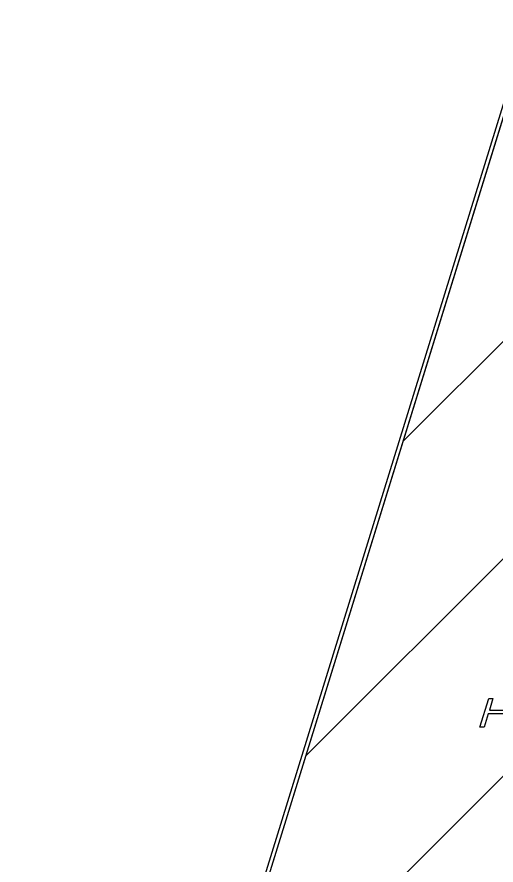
# Model space of a CAD drawing. Header units: millimetres. Extents: x 0 to 420, y 0 to 297.
# Drawn here: x 332.24 to 338.79, y 217.96 to 229.54 of the extents above; entities that cross this region are included whole.
import ezdxf

# ---------------------------------------------------------------- set-up
doc = ezdxf.new("R2010")
doc.units = ezdxf.units.MM
doc.header["$LTSCALE"] = 23.1
doc.layers.add('03___PRT_ALL_CURVES', color=7, linetype='CONTINUOUS')
doc.layers.add('06___PRT_ALL_SURFS', color=7, linetype='CONTINUOUS')

msp = doc.modelspace()

# ---------------------------------------------------------------- linework, layer by layer
at = {"layer": '03___PRT_ALL_CURVES', "color": 7, "linetype": 'CONTINUOUS'}
for p, q in [((346.057, 251.389), (332.404, 207.209)), ((337.514, 223.743), (341.085, 227.314)), ((336.186, 219.445), (340.884, 224.143)), ((334.857, 215.146), (339.916, 220.206)), ((338.566, 219.84), (338.687, 220.232)), ((338.687, 220.232), (338.745, 220.232)), ((338.745, 220.232), (338.696, 220.074)), ((338.696, 220.074), (338.964, 220.074)), ((338.68, 220.024), (338.624, 219.84)), ((338.949, 220.024), (338.68, 220.024)), ((338.624, 219.84), (338.566, 219.84))]:
    msp.add_line(p, q, dxfattribs=at)
at = {"layer": '06___PRT_ALL_SURFS', "color": 7, "linetype": 'CONTINUOUS'}
for p, q in [((345.992, 251.356), (332.242, 206.863)), ((346.057, 251.391), (332.307, 206.894))]:
    msp.add_line(p, q, dxfattribs=at)

doc.saveas('drawing.dxf')
